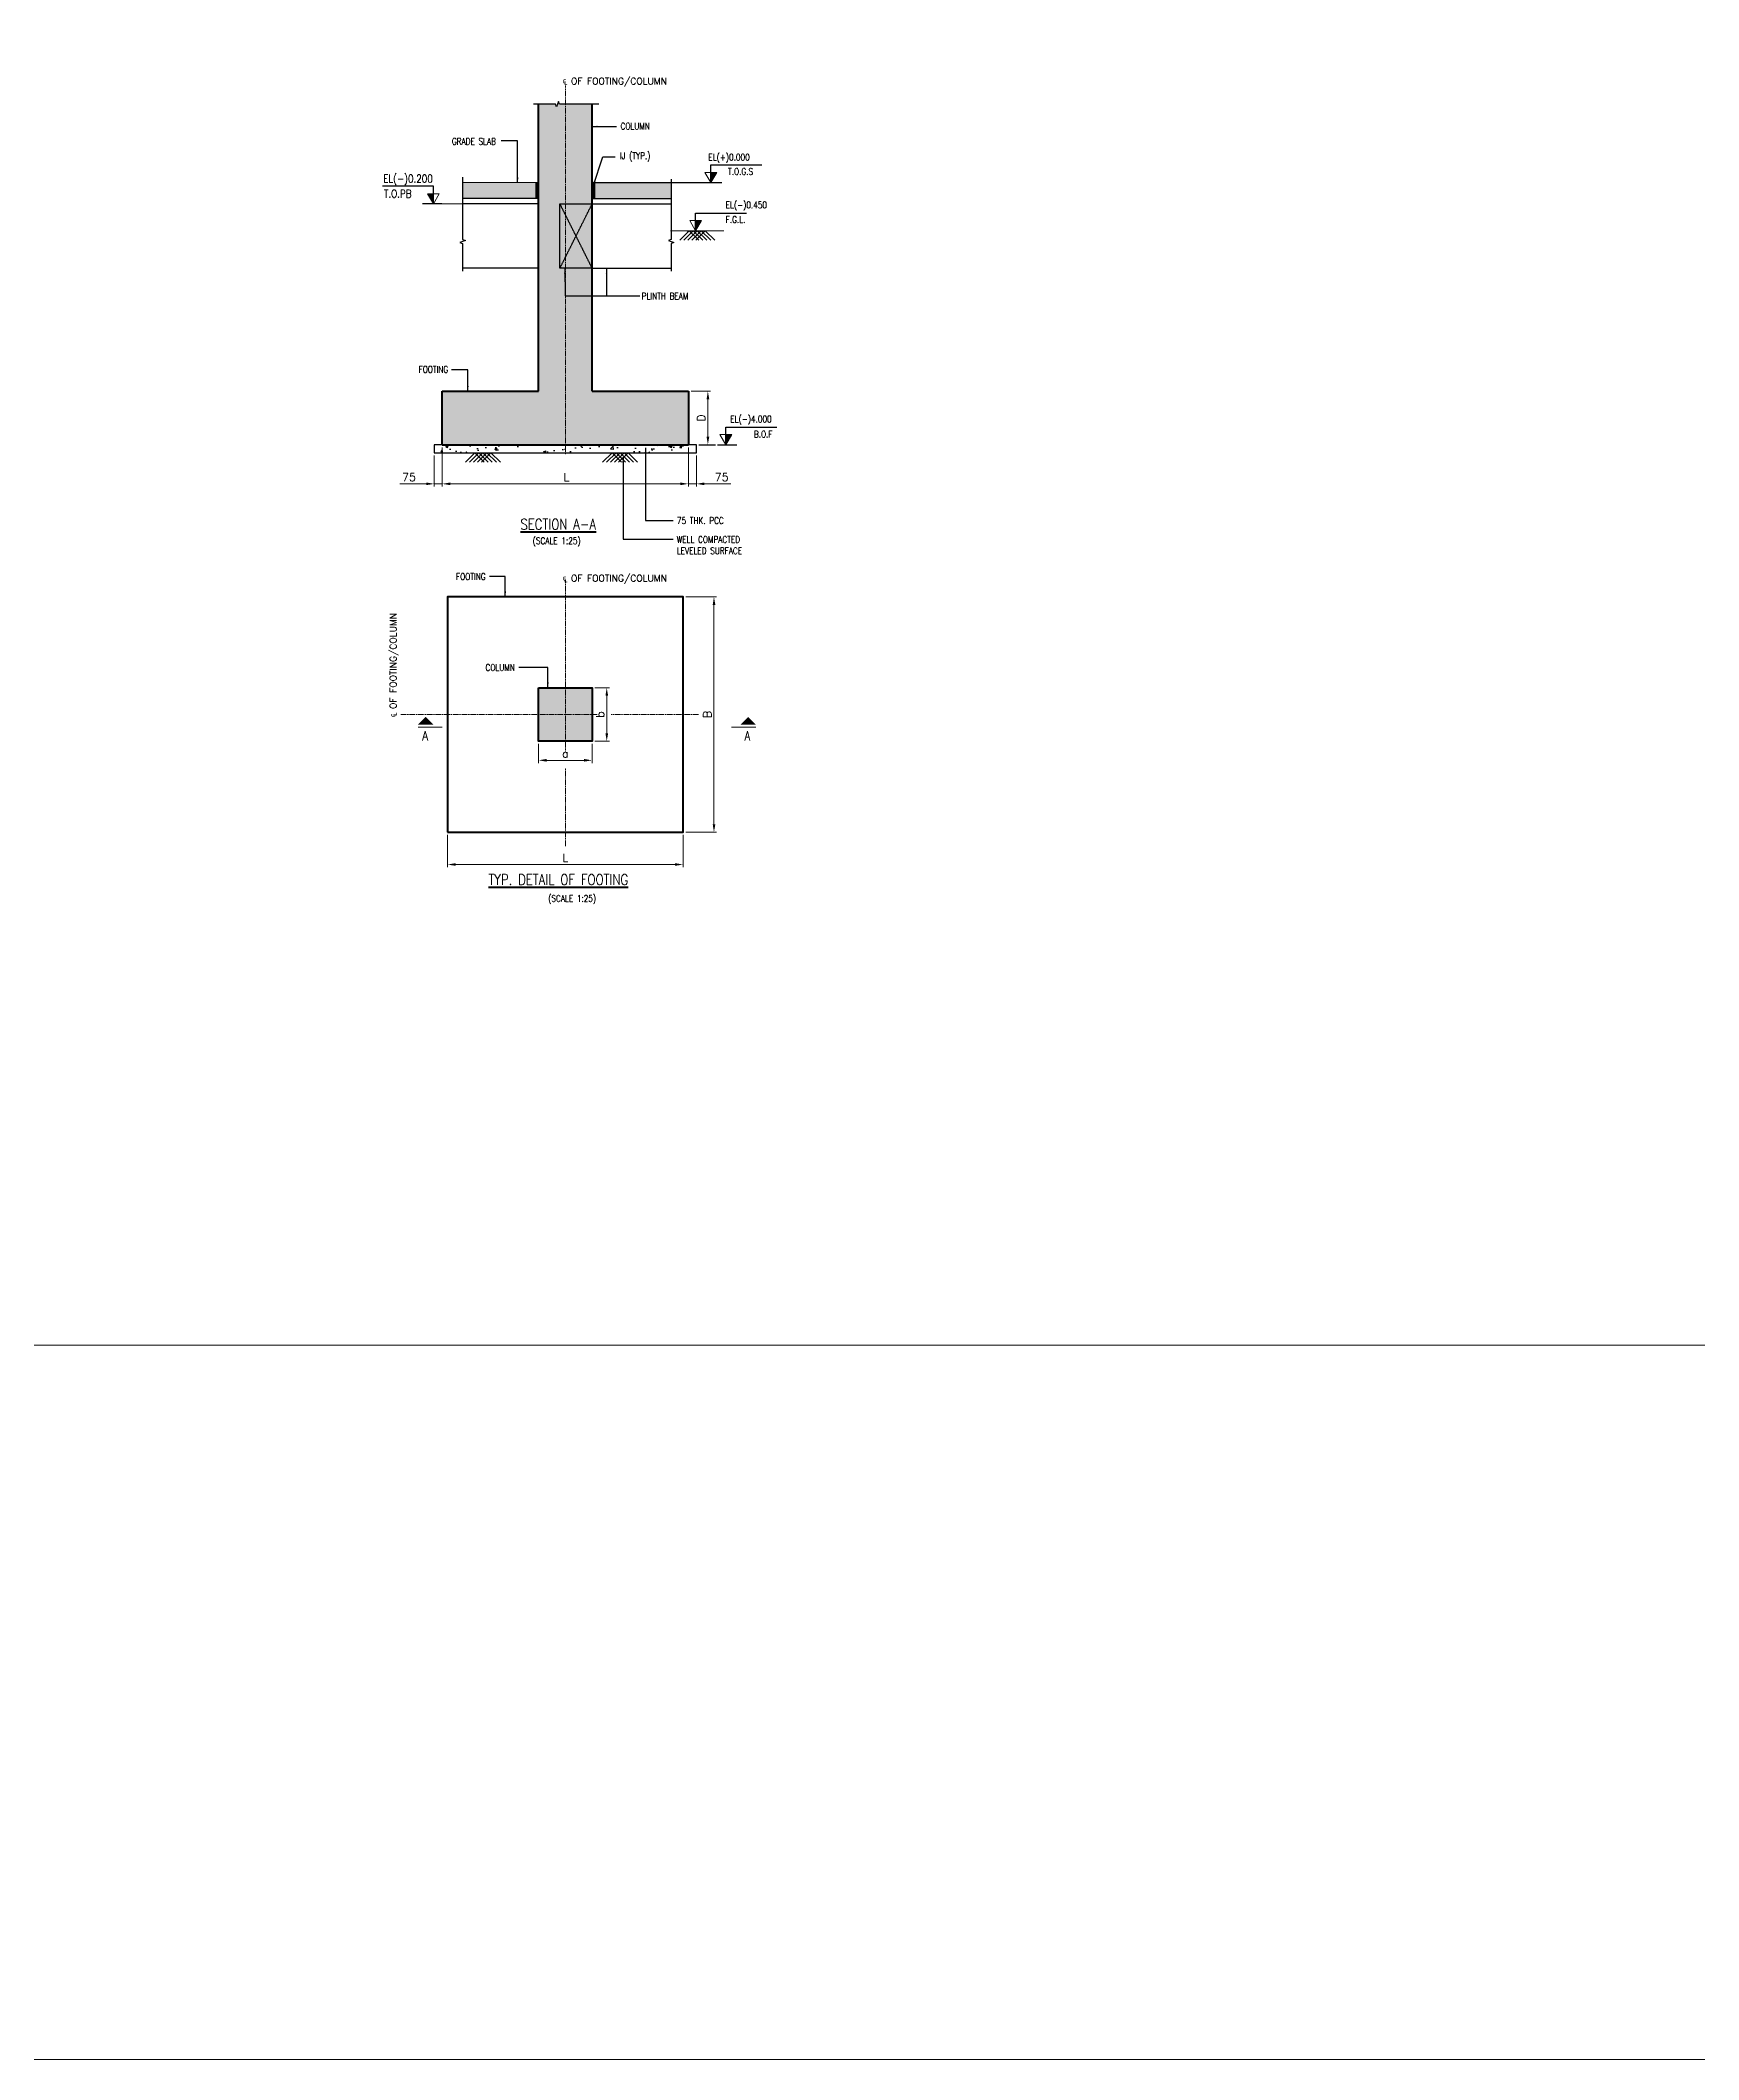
# Model space of a CAD drawing. Header units: millimetres. Extents: x 354711 to 502043, y 26539 to 98876.
# Drawn here: x 471053 to 486548, y 26539 to 45411 of the extents above; entities that cross this region are included whole.
import ezdxf
from ezdxf.enums import TextEntityAlignment as Align

# ---------------------------------------------------------------- set-up
doc = ezdxf.new("R2010")
doc.units = ezdxf.units.MM
doc.header["$LTSCALE"] = 15
doc.linetypes.add('CENTER', pattern=[2, 1.25, -0.25, 0.25, -0.25])
doc.linetypes.add('HIDDEN', pattern=[0.375, 0.25, -0.125])
for name, color, linetype in [('2C', 1, 'Continuous'), ('S-ANNO-HATS', 252, 'Continuous'), ('S-ANNO-TEXT-T250', 3, 'Continuous'), ('S-CON2', 1, 'Continuous'), ('STSE-FOOT-LINE-XXXX-N', 1, 'Continuous')]:
    doc.layers.add(name, color=color, linetype=linetype)
for name, color, linetype, lineweight in [('4C', 2, 'Continuous', 0), ('DIM', 3, 'Continuous', 5), ('IS-SECTION MARK', 2, 'Continuous', 20), ('S-ANNO-TEXT-T300', 3, 'Continuous', 30), ('S-ANNO-TEXT-T400', 4, 'Continuous', 40), ('S-COLS-CON4', 4, 'Continuous', 40), ('S-GRID', 8, 'CENTER', 9), ('S-PLAN-CON2', 1, 'Continuous', 20), ('S-PLAN-CON4', 4, 'Continuous', 40), ('S-SEC-CON2', 1, 'Continuous', 20), ('S_DIM', 1, 'Continuous', 20), ('S_SOLID HATCH', 253, 'Continuous', 15)]:
    doc.layers.add(name, color=color, linetype=linetype, lineweight=lineweight)
doc.styles.add('Romans', font='simplex.shx')
doc.styles.add('T400-S', font='simplex.shx', dxfattribs={"width": 0.8, "height": 175})
doc.dimstyles.new('MRF_50', dxfattribs={"dimscale": 50, "dimtxt": 3, "dimasz": 3, "dimexe": 1, "dimexo": 1, "dimgap": 1, "dimtad": 1, "dimdec": 0, "dimzin": 1, "dimdsep": 46, "dimtxsty": 'Romans', "dimcen": -3, "dimdle": 1, "dimclrd": 256, "dimclre": 256, "dimclrt": 3, "dimadec": 0, "dimazin": 0, "dimtfac": 1, "dimtdec": 0, "dimtmove": 0, "dimatfit": 3, "dimfxl": 1, "dimtvp": 2, "dimtolj": 1, "dimtzin": 0, "dimlwd": -1, "dimlwe": -1, "dimarcsym": 0})
doc.dimstyles.new('SCALE-50', dxfattribs={"dimscale": 50, "dimtxt": 2.5, "dimasz": 2, "dimexe": 1, "dimexo": 1, "dimgap": 1, "dimtad": 1, "dimdec": 0, "dimzin": 1, "dimdsep": 46, "dimtxsty": 'Romans', "dimblk": 'OBLIQUE', "dimcen": -3, "dimdle": 1, "dimclrd": 256, "dimclre": 256, "dimclrt": 3, "dimadec": 0, "dimazin": 0, "dimtfac": 1, "dimtdec": 0, "dimtmove": 0, "dimatfit": 3, "dimfxl": 1, "dimtvp": 2, "dimtolj": 1, "dimtzin": 0, "dimarcsym": 2})

# ---------------------------------------------------------------- blocks, each defined once
blk = doc.blocks.new('*D9')
at = {"layer": 'S_DIM', "transparency": 16777216}
for p, q in [((474858, 37985), (474858, 37683)), ((477058, 37985), (477058, 37683)), ((474933, 37708), (476983, 37708))]:
    blk.add_line(p, q, dxfattribs=at)
for points in [[(474933, 37721), (474933, 37696), (474858, 37708)], [(476983, 37721), (476983, 37696), (477058, 37708)]]:
    blk.add_solid(points, dxfattribs=at)
at = {"layer": 'S_DIM', "color": 3, "transparency": 16777216, "insert": (475958, 37771), "char_height": 75, "attachment_point": 5, "style": 'Romans'}
blk.add_mtext('\\A1;L', dxfattribs=at)
blk = doc.blocks.new('SEC NO')
at = {"layer": 'IS-SECTION MARK'}
blk.add_line((0, -54), (0, 846), dxfattribs=at)
blk.add_solid([(-100, 846), (-383, 563), (-100, 280)], dxfattribs=at)
at = {"layer": 'IS-SECTION MARK', "style": 'T400-S', "width": 0.8}
blk.add_attdef('SEC', text='', height=350, dxfattribs=at).set_placement((125, 662, 0), align=Align.MIDDLE_LEFT)
blk = doc.blocks.new('*D10')
at = {"layer": 'S_DIM', "transparency": 16777216}
for p, q in [((477083, 40210), (477372, 40210)), ((477347, 38085), (477347, 40135)), ((477083, 38010), (477372, 38010))]:
    blk.add_line(p, q, dxfattribs=at)
for points in [[(477335, 40135), (477360, 40135), (477347, 40210)], [(477335, 38085), (477360, 38085), (477347, 38010)]]:
    blk.add_solid(points, dxfattribs=at)
at = {"layer": 'S_DIM', "color": 3, "transparency": 16777216, "insert": (477285, 39110), "char_height": 75, "attachment_point": 5, "rotation": 90, "style": 'Romans'}
blk.add_mtext('\\A1;B', dxfattribs=at)
blk = doc.blocks.new('*D11')
at = {"layer": 'S_DIM', "transparency": 16777216}
for p, q in [((475708, 38835), (475708, 38657)), ((476208, 38835), (476208, 38657)), ((475783, 38682), (476133, 38682))]:
    blk.add_line(p, q, dxfattribs=at)
for points in [[(475783, 38695), (475783, 38670), (475708, 38682)], [(476133, 38695), (476133, 38670), (476208, 38682)]]:
    blk.add_solid(points, dxfattribs=at)
at = {"layer": 'S_DIM', "color": 3, "transparency": 16777216, "insert": (475958, 38745), "char_height": 75, "attachment_point": 5, "style": 'Romans'}
blk.add_mtext('\\A1;a', dxfattribs=at)
blk = doc.blocks.new('*D12')
at = {"layer": 'S_DIM', "transparency": 16777216}
for p, q in [((476233, 39360), (476370, 39360)), ((476345, 38935), (476345, 39285)), ((476233, 38860), (476370, 38860))]:
    blk.add_line(p, q, dxfattribs=at)
for points in [[(476333, 39285), (476358, 39285), (476345, 39360)], [(476333, 38935), (476358, 38935), (476345, 38860)]]:
    blk.add_solid(points, dxfattribs=at)
at = {"layer": 'S_DIM', "color": 3, "transparency": 16777216, "insert": (476283, 39110), "char_height": 75, "attachment_point": 5, "rotation": 90, "style": 'Romans'}
blk.add_mtext('\\A1;b', dxfattribs=at)
blk = doc.blocks.new('*D265')
at = {"layer": 'S_DIM', "transparency": 16777216}
for p, q in [((477133, 42132), (477315, 42132)), ((477290, 42057), (477290, 41707)), ((477208, 41632), (477315, 41632))]:
    blk.add_line(p, q, dxfattribs=at)
for points in [[(477278, 42057), (477303, 42057), (477290, 42132)], [(477278, 41707), (477303, 41707), (477290, 41632)]]:
    blk.add_solid(points, dxfattribs=at)
at = {"layer": 'S_DIM', "color": 3, "transparency": 16777216, "insert": (477228, 41882), "char_height": 75, "attachment_point": 5, "rotation": 90, "style": 'Romans'}
blk.add_mtext('\\A1;D', dxfattribs=at)
blk = doc.blocks.new('*D266')
at = {"layer": 'S_DIM', "transparency": 16777216}
for p, q in [((474808, 41607), (474808, 41241)), ((477108, 41607), (477108, 41241)), ((474883, 41266), (477033, 41266))]:
    blk.add_line(p, q, dxfattribs=at)
for points in [[(474883, 41279), (474883, 41254), (474808, 41266)], [(477033, 41279), (477033, 41254), (477108, 41266)]]:
    blk.add_solid(points, dxfattribs=at)
at = {"layer": 'S_DIM', "color": 3, "transparency": 16777216, "insert": (475969, 41329), "char_height": 75, "attachment_point": 5, "style": 'Romans'}
blk.add_mtext('\\A1;L', dxfattribs=at)
blk = doc.blocks.new('EARTH SYM')
at = {"color": 1}
for p, q in [((-286, 0), (714, 0)), ((66, 0), (-111, -177)), ((141, 0), (-36, -177)), ((216, 0), (39, -177)), ((66, 0), (243, -177)), ((291, 0), (114, -177)), ((141, 0), (318, -177)), ((366, 0), (189, -177)), ((216, 0), (393, -177)), ((291, 0), (468, -177)), ((366, 0), (543, -177))]:
    blk.add_line(p, q, dxfattribs=at)
blk = doc.blocks.new('*D268')
at = {"layer": 'S_DIM', "transparency": 16777216}
for p, q in [((477108, 41607), (477108, 41241)), ((477183, 41532), (477183, 41241)), ((477033, 41266), (476958, 41266)), ((477108, 41266), (477183, 41266)), ((477258, 41266), (477505, 41266))]:
    blk.add_line(p, q, dxfattribs=at)
for points in [[(477033, 41279), (477033, 41254), (477108, 41266)], [(477258, 41279), (477258, 41254), (477183, 41266)]]:
    blk.add_solid(points, dxfattribs=at)
at = {"layer": 'S_DIM', "color": 3, "transparency": 16777216, "insert": (477419, 41329), "char_height": 75, "attachment_point": 5, "style": 'Romans'}
blk.add_mtext('\\A1;75', dxfattribs=at)
blk = doc.blocks.new('el1')
at = {"color": 1}
for p, q in [((0, 0), (0, 132)), ((0, 132), (381, 132))]:
    blk.add_line(p, q, dxfattribs=at)
at = {"layer": '2C'}
blk.add_line((-62, 0), (82, 0), dxfattribs=at)
at = {"layer": '4C'}
for p, q in [((0, 0), (-44, 76)), ((-44, 76), (44, 76)), ((0, 0), (44, 76))]:
    blk.add_line(p, q, dxfattribs=at)
at = {"layer": '4C', "ltscale": 0.8}
blk.add_solid([(0, 0), (0, 76), (44, 76)], dxfattribs=at)
blk = doc.blocks.new('*D267')
at = {"layer": 'S_DIM', "transparency": 16777216}
for p, q in [((474733, 41532), (474733, 41241)), ((474808, 41607), (474808, 41241)), ((474658, 41266), (474412, 41266)), ((474808, 41266), (474733, 41266)), ((474883, 41266), (474958, 41266))]:
    blk.add_line(p, q, dxfattribs=at)
for points in [[(474658, 41279), (474658, 41254), (474733, 41266)], [(474883, 41279), (474883, 41254), (474808, 41266)]]:
    blk.add_solid(points, dxfattribs=at)
at = {"layer": 'S_DIM', "color": 3, "transparency": 16777216, "insert": (474497, 41329), "char_height": 75, "attachment_point": 5, "style": 'Romans'}
blk.add_mtext('\\A1;75', dxfattribs=at)

msp = doc.modelspace()

# ---------------------------------------------------------------- hatches: boundary and pattern name
at = {"layer": 'S-ANNO-HATS'}
h = msp.add_hatch(dxfattribs=at)
h.set_pattern_fill('AR-CONC', color=256, scale=1.25, style=0)
h.set_pattern_definition([(50, (-27702.62, -113017.38), (227.730836, -19.92386), [23.8125, -261.9375]), (355, (-27702.62, -113017.38), (-44.05428, 238.82106), [19.05, -209.55073]), (100.451445, (-27683.64, -113019.04), (183.67656, 218.89719), [20.23751, -222.61281]), (46.1842, (-27702.62, -112953.88), (338.8488, -52.55291), [35.71875, -392.90625]), (96.63556, (-27674.38, -112958.26), (296.75517, 309.28266), [30.35628, -333.9195]), (351.18415, (-27702.62, -112953.88), (296.75517, 309.28266), [28.57496, -314.32466]), (21, (-27670.87, -112969.75), (189.51799, -127.8315), [23.8125, -261.9375]), (326, (-27670.87, -112969.75), (77.25254, 230.23496), [19.05, -209.55]), (71.451445, (-27655.08, -112980.4), (266.77052, 102.40346), [20.23751, -222.61242]), (37.5, (-27702.62, -113017.38), (3.860754, 105.693799), [0, -207.01, 0, -212.725, 0, -210.34375]), (7.5, (-27702.62, -113017.38), (83.524578, 125.225719), [0, -121.285, 0, -202.2475, 0, -80.16875]), (327.5, (-27773.42, -113017.38), (169.488244, -7.16093), [0, -79.375, 0, -247.65, 0, -328.6125]), (317.5, (-27805.17, -113017.38), (185.161477, 31.783114), [0, -103.1875, 0, -164.465, 0, -233.3625])])
h.paths.add_polyline_path([(477083.2, 41557), (477083.2, 41632), (474733.2, 41632), (474733.2, 41557)])
at = {"layer": 'S_SOLID HATCH'}
h = msp.add_hatch(color=256, dxfattribs=at)
h.dxf.hatch_style = 1
h.paths.add_polyline_path([(477108.2, 42132), (476208.2, 42132), (476208.2, 44815.5), (475908.2, 44815.5), (475908.2, 41632), (477108.2, 41632)])
h.paths.add_polyline_path([(475908.2, 44815.5), (475902.6, 44815.5), (475893.5, 44840.6), (475875.2, 44790.4), (475866.1, 44815.5), (475708.2, 44815.5), (475708.2, 42132), (474808.2, 42132), (474808.2, 41632), (475908.2, 41632)])
h = msp.add_hatch(color=256, dxfattribs=at)
h.dxf.hatch_style = 1
h.paths.add_polyline_path([(476233.2, 43932), (476946.5, 43932), (476946.5, 44082), (476233.2, 44082)])
h.paths.add_polyline_path([(474998.6, 43932), (475683.2, 43932), (475683.2, 44082), (474998.6, 44082)])
h = msp.add_hatch(color=256, dxfattribs=at)
h.dxf.hatch_style = 1
h.paths.add_polyline_path([(475683.2, 44082), (475708.2, 44082), (475708.2, 44057), (475683.2, 44057)])
h = msp.add_hatch(dxfattribs=at)
h.set_pattern_fill('ANSI31', color=256)
h.set_pattern_definition([(45, (-38066.0416, -41519.0725), (-2.24506403, 2.24506403), [])])
h.paths.add_polyline_path([(475683.2, 44057), (475708.2, 44057), (475708.2, 43932), (475683.2, 43932)])
h = msp.add_hatch(color=256, dxfattribs=at)
h.dxf.hatch_style = 1
h.paths.add_polyline_path([(476208.2, 44082), (476233.2, 44082), (476233.2, 44057), (476208.2, 44057)])
h = msp.add_hatch(dxfattribs=at)
h.set_pattern_fill('ANSI31', color=256)
h.set_pattern_definition([(45, (-37541.0416, -41519.0725), (-2.24506403, 2.24506403), [])])
h.paths.add_polyline_path([(476208.2, 44057), (476233.2, 44057), (476233.2, 43932), (476208.2, 43932)])
h = msp.add_hatch(color=256, dxfattribs=at)
h.dxf.hatch_style = 1
h.paths.add_polyline_path([(475708.2, 39360.2), (476208.2, 39360.2), (476208.2, 38860.2), (475708.2, 38860.2)])

# ---------------------------------------------------------------- linework, layer by layer
at = {"layer": 'S-COLS-CON4'}
for p, q in [((475708.2, 42132, 0), (475708.2, 44815.5, 0)), ((476208.2, 42132, 0), (476208.2, 44815.5, 0)), ((474808.2, 41632, 0), (474808.2, 42132, 0)), ((474808.2, 42132, 0), (475708.2, 42132, 0)), ((476208.2, 42132, 0), (477108.2, 42132, 0)), ((477108.2, 42132, 0), (477108.2, 41632, 0)), ((474808.2, 41632, 0), (477108.2, 41632, 0))]:
    msp.add_line(p, q, dxfattribs=at)
at = {"layer": 'S-COLS-CON4', "elevation": 0}
msp.add_lwpolyline([(474858.2, 38010.2), (477058.2, 38010.2), (477058.2, 40210.2), (474858.2, 40210.2)], close=True, dxfattribs=at)
at = {"layer": 'S-CON2'}
for p, q in [((476208.2, 44082, 0), (476946.5, 44082, 0)), ((476233.2, 43932, 0), (476233.2, 44082, 0)), ((475708.2, 43932, 0), (474998.6, 43932, 0)), ((475708.2, 43882, 0), (474998.6, 43882, 0)), ((476208.2, 43932, 0), (476946.5, 43932, 0)), ((476208.2, 43882, 0), (476946.5, 43882, 0)), ((475708.2, 43282.4, 0), (474998.6, 43282.4, 0)), ((476208.2, 43282.4, 0), (476946.5, 43282.4, 0))]:
    msp.add_line(p, q, dxfattribs=at)
at = {"layer": 'S-CON2', "elevation": 0}
for points in [[(476271.2, 44815.5), (475902.6, 44815.5), (475893.5, 44840.6), (475875.2, 44790.4), (475866.1, 44815.5), (475659.4, 44815.5)], [(474998.6, 44131), (474998.6, 43549.6), (475023.7, 43540.5), (474973.5, 43522.2), (474998.6, 43513.1), (474998.6, 43254.6)], [(476946.5, 44114.5), (476946.5, 43549.6), (476921.4, 43540.5), (476971.6, 43522.2), (476946.5, 43513.1), (476946.5, 43254.6)], [(474808.2, 41632), (474733.2, 41632), (474733.2, 41557), (477108.2, 41557), (477183.2, 41557), (477183.2, 41632), (477108.2, 41632)]]:
    msp.add_lwpolyline(points, dxfattribs=at)
at = {"layer": 'S-CON2', "linetype": 'HIDDEN', "elevation": 0}
msp.add_lwpolyline([(475908.2, 43882), (476208.2, 43882), (476208.2, 43282.4), (475908.2, 43282.4)], close=True, dxfattribs=at)
for points in [[(475908.2, 43282.4), (476208.2, 43882)], [(476208.2, 43282.4), (475908.2, 43882)]]:
    msp.add_lwpolyline(points, dxfattribs=at)
at = {"layer": 'S-GRID', "ltscale": 0.1}
for p, q in [((475958.2, 41539.9, 0), (475958.2, 44988, 0)), ((475958.2, 38767.5, 0), (475958.2, 40369.2, 0)), ((474422.4, 39110.2, 0), (476254.2, 39110.2, 0)), ((476386.2, 39110.2, 0), (477203.9, 39110.2, 0)), ((475958.2, 37872.5, 0), (475958.2, 38608.9, 0))]:
    msp.add_line(p, q, dxfattribs=at)
at = {"layer": 'S-PLAN-CON2'}
for points in [[(354711, 98876), (502043.4, 98876), (502043.4, 26538.8), (354711, 26538.8)], [(450184.4, 51757.6), (496582.8, 51757.6), (496582.8, 33215.2), (450184.4, 33215.2)]]:
    msp.add_lwpolyline(points, close=True, dxfattribs=at)
at = {"layer": 'S-PLAN-CON2', "elevation": 0}
for points in [[(475683.2, 44082), (475708.2, 44082), (475708.2, 43932), (475683.2, 43932)], [(475683.2, 44082), (475708.2, 44082), (475708.2, 44057), (475683.2, 44057)], [(476208.2, 44082), (476233.2, 44082), (476233.2, 43932), (476208.2, 43932)], [(476208.2, 44082), (476233.2, 44082), (476233.2, 44057), (476208.2, 44057)]]:
    msp.add_lwpolyline(points, close=True, dxfattribs=at)
at = {"layer": 'S-PLAN-CON4', "elevation": 0}
msp.add_lwpolyline([(475708.2, 39360.2), (476208.2, 39360.2), (476208.2, 38860.2), (475708.2, 38860.2)], close=True, dxfattribs=at)
at = {"layer": 'S-SEC-CON2'}
msp.add_line((474998.6, 44082, 0), (475708.2, 44082, 0), dxfattribs=at)
at = {"layer": 'S_DIM'}
msp.add_line((474998.6, 43882, 0), (474807.3, 43882, 0), dxfattribs=at)
at = {"layer": 'STSE-FOOT-LINE-XXXX-N'}
for p, q in [((476260.7, 44082, 0), (476756.9, 44082, 0)), ((476946.5, 44082, 0), (477240.4, 44082, 0)), ((477204.5, 41632, 0), (477360.4, 41632, 0))]:
    msp.add_line(p, q, dxfattribs=at)

# ---------------------------------------------------------------- block references
at = {"yscale": 1.25, "zscale": 1.25}
for p, xscale in [((477317.4, 44082, 0), 1.25), ((474725, 43882, 0), -1.25), ((477175.5, 43632, 0), 1.25), ((477457.8, 41632, 0), 1.25)]:
    msp.add_blockref('el1', p, dxfattribs=dict(at, xscale=xscale))
ref = msp.add_blockref('SEC NO', (474794.1, 38991.9, 0), dxfattribs=dict(xscale=-0.25, yscale=0.25, zscale=0.25, rotation=90))
ref.add_attrib('SEC', 'A', dxfattribs={"layer": 'IS-SECTION MARK', "height": 87.5, "style": 'T400-S', "width": 0.8}).set_placement((474621.4, 38912.4, 0), align=Align.MIDDLE_LEFT)
ref = msp.add_blockref('SEC NO', (477525.9, 38991.9, 0), dxfattribs=dict(xscale=0.25, yscale=0.25, zscale=0.25, rotation=270))
ref.add_attrib('SEC', 'A', dxfattribs={"layer": 'IS-SECTION MARK', "height": 87.5, "style": 'T400-S', "width": 0.8}).set_placement((477631.9, 38912.4, 0), align=Align.MIDDLE_LEFT)
at = {"layer": 'DIM', "xscale": 0.5, "yscale": 0.5, "zscale": 0.5}
for p in [(477082.7, 43632, 0), (475079.4, 41557, 0), (476361.8, 41557, 0)]:
    msp.add_blockref('EARTH SYM', p, dxfattribs=at)

# ---------------------------------------------------------------- texts
at = {"layer": 'S-ANNO-TEXT-T250', "style": 'Romans', "width": 0.8}
for s, p in [('COLUMN', (476611.2, 44609.5, 0)), ('GRADE SLAB', (475103.6, 44467.1, 0)), ('IJ (TYP.)', (476611.2, 44327.9, 0)), ('FOOTING', (474725.6, 42336.2, 0)), ('FOOTING', (475075.3, 40398.9, 0)), ('COLUMN', (475349.3, 39548.9, 0))]:
    msp.add_text(s, height=62.5, dxfattribs=at).set_placement(p, align=Align.MIDDLE)
for s, p in [('EL(+)0.000', (477295.1, 44287.3, -19508.7)), ('T.O.G.S', (477478.9, 44154.1, 0)), ('EL(-)0.450', (477456.8, 43841.3)), ('F.G.L.', (477456.8, 43704.6)), ('PLINTH BEAM', (476670.8, 42989.2, 0)), ('EL(-)4.000', (477500, 41840.8, 0)), ('B.O.F', (477720.3, 41698.5, 0)), ('75 THK. PCC', (477001.3, 40891.1, 0)), ('(SCALE 1:25)', (475653.3, 40702.9, 0)), ('WELL COMPACTED', (476999.3, 40715, 0)), ('LEVELED SURFACE', (476999.3, 40609.5, 0)), ('(SCALE 1:25)', (475797.9, 37360.4, 0))]:
    msp.add_text(s, height=62.5, dxfattribs=at).set_placement(p)
at = {"layer": 'S-ANNO-TEXT-T250', "char_height": 62.5, "attachment_point": 1, "style": 'Romans'}
for insert, width in [((475934.8, 45061.6, 0), 1369.304), ((475934.8, 40415, 0), 1319.304)]:
    msp.add_mtext('℄ OF FOOTING/COLUMN', dxfattribs=dict(at, insert=insert, width=width))
at = {"layer": 'S-ANNO-TEXT-T250', "insert": (474317.3, 39086.6, 0), "char_height": 62.5, "width": 1319.304, "attachment_point": 1, "rotation": 90, "style": 'Romans'}
msp.add_mtext('℄ OF FOOTING/COLUMN', dxfattribs=at)
at = {"layer": 'S-ANNO-TEXT-T300', "style": 'Romans', "width": 0.8}
for s, p in [('EL(-)0.200', (474256.5, 44081.2, 0)), ('T.O.PB', (474263.5, 43940.5, 0))]:
    msp.add_text(s, height=75, dxfattribs=at).set_placement(p)
at = {"layer": 'S-ANNO-TEXT-T400', "style": 'Romans', "width": 0.8}
msp.add_text('%%USECTION A-A', height=100, dxfattribs=at).set_placement((475538.6, 40809, 0), align=Align.BOTTOM_LEFT)
msp.add_text('%%UTYP. DETAIL OF FOOTING', height=100, dxfattribs=at).set_placement((475239.3, 37518.2, 0))

# ---------------------------------------------------------------- dimensions: what is measured, and where the dimension line sits
at = {"layer": 'S_DIM'}
for base, p1, p2, text, picture, middle in [((477290.2, 41632, 0), (477108.2, 42132, 0), (477183.2, 41632, 0), 'D', '*D265', (477227.7, 41882, 0)), ((476345.4, 39360.2), (476208.2, 38860.2, 0), (476208.2, 39360.2, 0), 'b\\X', '*D12', (476345.4, 39110.2))]:
    dim = msp.add_linear_dim(base=base, p1=p1, p2=p2, angle=90, text=text, dimstyle='MRF_50', override={"dimscale": 25}, dxfattribs=at)
    dim.commit()
    dim.dimension.update_dxf_attribs({"geometry": picture, "text_midpoint": middle})
dim = msp.add_linear_dim(base=(474733.2, 41266, 0), p1=(474808.2, 41632, 0), p2=(474733.2, 41557, 0), angle=180, dimstyle='MRF_50', override={"dimscale": 25}, dxfattribs=at)
dim.commit()
dim.dimension.update_dxf_attribs({"geometry": '*D267', "text_midpoint": (474497.4, 41328.5, 0)})
dim = msp.add_linear_dim(base=(477108.2, 41266, 0), p1=(474808.2, 41632, 0), p2=(477108.2, 41632, 0), text='L', dimstyle='MRF_50', override={"dimscale": 25}, dxfattribs=at)
dim.commit()
dim.dimension.update_dxf_attribs({"geometry": '*D266', "text_midpoint": (475968.5, 41266, 0), "dimtype": 160})
dim = msp.add_linear_dim(base=(477183.2, 41266, 0), p1=(477108.2, 41632, 0), p2=(477183.2, 41557, 0), dimstyle='MRF_50', override={"dimscale": 25}, dxfattribs=at)
dim.commit()
dim.dimension.update_dxf_attribs({"geometry": '*D268', "text_midpoint": (477418.9, 41328.5, 0)})
dim = msp.add_linear_dim(base=(477347.1, 40210.2, 0), p1=(477058.2, 38010.2, 0), p2=(477058.2, 40210.2, 0), angle=90, text='B', dimstyle='MRF_50', override={"dimscale": 25}, dxfattribs=at)
dim.commit()
dim.dimension.update_dxf_attribs({"geometry": '*D10', "text_midpoint": (477347.1, 39110.2, 0), "dimtype": 160})
for base, p1, p2, text, picture, middle in [((476208.2, 38682.4), (475708.2, 38860.2, 0), (476208.2, 38860.2, 0), 'a\\X', '*D11', (475958.2, 38682.4)), ((477058.2, 37708), (474858.2, 38010.2, 0), (477058.2, 38010.2, 0), 'L\\X', '*D9', (475958.2, 37708))]:
    dim = msp.add_linear_dim(base=base, p1=p1, p2=p2, text=text, dimstyle='MRF_50', override={"dimscale": 25}, dxfattribs=at)
    dim.commit()
    dim.dimension.update_dxf_attribs({"geometry": picture, "text_midpoint": middle})

# ---------------------------------------------------------------- leaders
for points in [[(476208.2, 44605.1, 0), (476436.3, 44605.1, 0)], [(475512.2, 44082, 0), (475512.2, 44472.6, 0), (475359.1, 44472.6, 0)], [(476217.1, 44047.2, 0), (476308.1, 44323.6, 0), (476423.3, 44323.6, 0)], [(475953.2, 43279.1, 0), (475955.4, 43024.1, 0), (476654.3, 43024.1, 0)], [(476343.9, 43279.1, 0), (476343.9, 43024.1, 0), (476654.3, 43024.1, 0)], [(475046.6, 42132, 0), (475046.6, 42331.7, 0), (474893.5, 42331.7, 0)], [(476707.6, 41602.5, 0), (476707.6, 40924.9, 0), (476967, 40924.9, 0)], [(476498.2, 41514.2, 0), (476498.2, 40748.9, 0), (476967, 40748.9, 0)], [(475396.2, 40210.2, 0), (475396.2, 40399.7, 0), (475249.9, 40399.7, 0)], [(475794.5, 39360.2, 0), (475794.5, 39549.7, 0), (475524, 39549.7, 0)]]:
    msp.add_leader(points, dimstyle='SCALE-50', override={"dimscale": 25}, dxfattribs=at)

doc.saveas('drawing.dxf')
